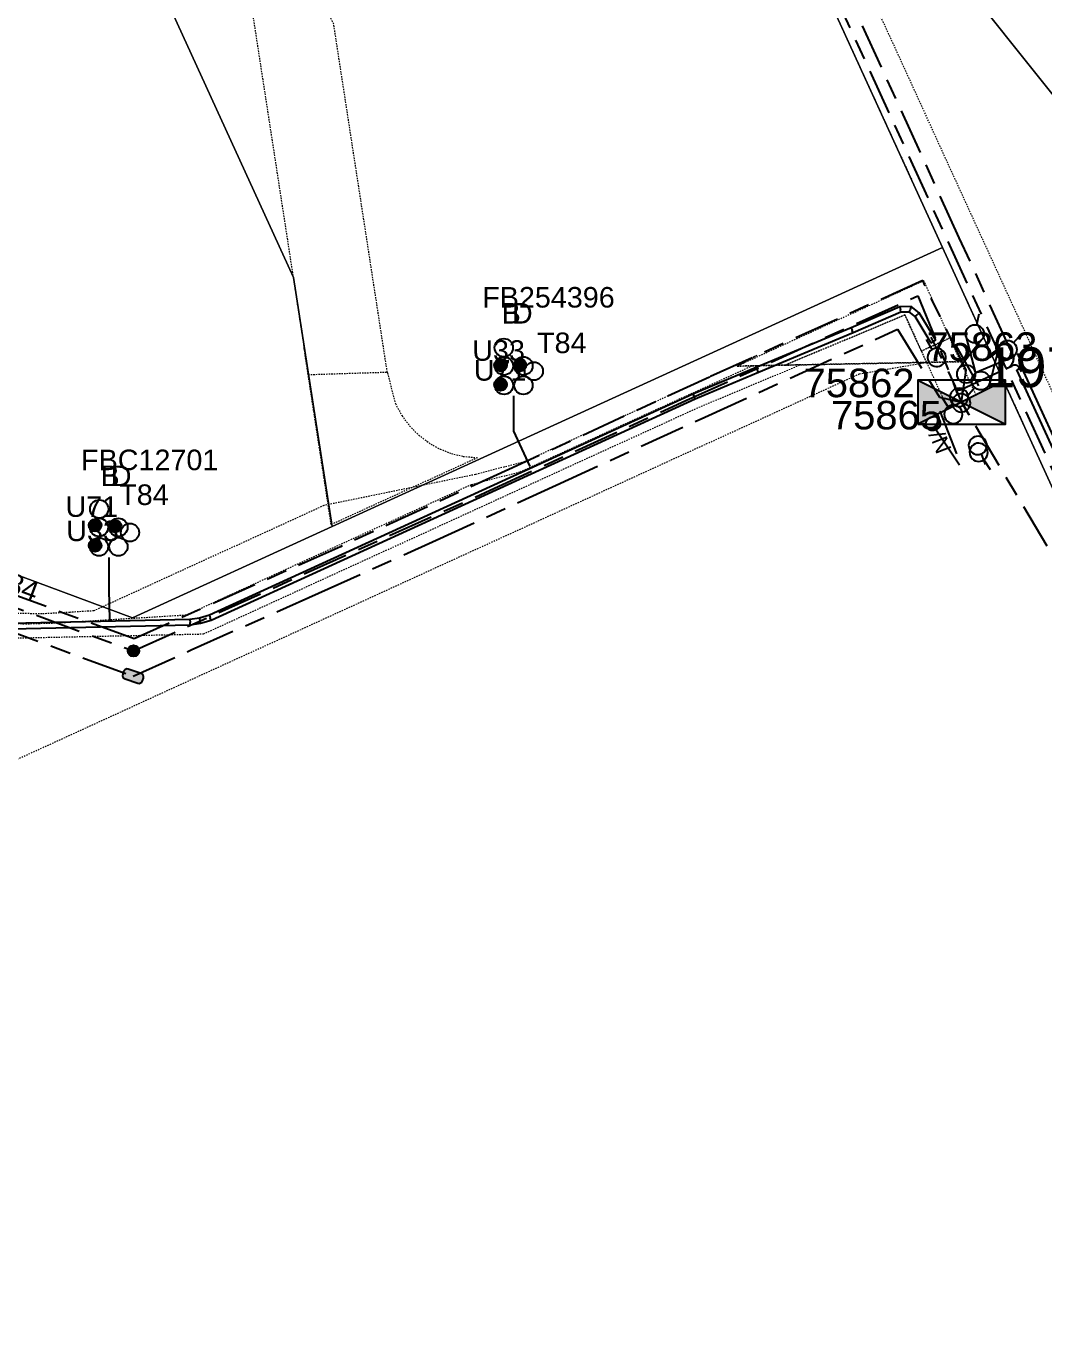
# Model space of a CAD drawing. Header units: metres. Extents: x 300268 to 302887, y 6172399 to 6173904.
# Drawn here: x 300987.4 to 301076.6, y 6173030.8 to 6173145 of the extents above; entities that cross this region are included whole.
import ezdxf
from ezdxf.enums import TextEntityAlignment as Align

# ---------------------------------------------------------------- set-up
doc = ezdxf.new("R2010")
doc.units = ezdxf.units.M
for name, pattern in [('Cable Exist UG', [8.2, 4, -1.2, 1.8, -1.2]), ('HIDDEN', [0.375, 0.25, -0.125]), ('HIDDEN2', [0.1875, 0.125, -0.0625])]:
    doc.linetypes.add(name, pattern=pattern)
doc.layers.get('0').update_dxf_attribs({"color": 6})
for name, color, linetype, lineweight in [('Cadastre Buildings_SP_EXT', 9, 'Continuous', 5), ('Cadastre Land Parcels_SP_EXT', 9, 'Continuous', 5), ('Cadastre Other Property_SP_EXT', 9, 'HIDDEN', 5)]:
    doc.layers.add(name, color=color, linetype=linetype, lineweight=lineweight)
for name, color, linetype in [('Duct_SP_EXT', 7, 'Continuous'), ('Equip_HV_EXT', 7, 'Continuous'), ('Equip_LV_EXT', 7, 'Continuous'), ('Mains_HV_EXT', 7, 'Continuous'), ('Mains_LV_EXT', 7, 'Continuous'), ('Mains_SL_EXT', 7, 'Continuous'), ('Sub_SP_EXT', 7, 'Continuous'), ('Trench_SP_EXT', 7, 'Continuous')]:
    doc.layers.add(name, color=color, linetype=linetype)
doc.styles.get("Standard").update_dxf_attribs({"font": 'arial.ttf'})
doc.styles.add('SWITCH_LABEL', font='arial.ttf', dxfattribs={"height": 2.5})

# ---------------------------------------------------------------- blocks, each defined once
blk = doc.blocks.new('SUB_PADMOUNT_EXT')
for points in [[(0, 0), (-3.84, 1.92), (-3.84, -1.92)], [(0, 0), (3.84, 1.92), (3.84, -1.92)]]:
    blk.add_hatch(color=256).paths.add_polyline_path(points)
for p, q in [((3.84, 1.92), (-3.84, -1.92)), ((-3.84, 1.92), (3.84, -1.92))]:
    blk.add_line(p, q)
blk.add_lwpolyline([(-3.84, -1.92), (3.84, -1.92), (3.84, 1.92), (-3.84, 1.92)], close=True)
for tag, height, flags, p in [('ASSET_NUM', 3.5, 8, (2, 2)), ('STREET_CODE', 0.2, 9, (1.5, 0)), ('CONSTRUCTED_VOLTAGE', 0.2, 9, (1.5, -0.2)), ('OPERATING_VOLTAGE', 0.2, 9, (1.5, -0.6)), ('ORIENTATION', 0.2, 9, (1.5, -0.8)), ('OWNED_BY', 0.2, 9, (1.5, -1)), ('OPERATED_BY', 0.2, 9, (1.5, -1.2)), ('NO_PHASES', 0.2, 9, (1.5, -0.4)), ('SECONDARY_VOLTAGE', 0.2, 9, (1.5, -1.6)), ('STATE', 0.2, 9, (1.5, -1.8)), ('SUBSTATION_TYPE', 0.2, 9, (1.5, -2.2)), ('MAINTAINED_BY', 0.2, 9, (1.5, -1.4)), ('PARENT', 0.2, 9, (1.5, -2)), ('STREETNAME', 0.2, 9, (1.5, -3)), ('SUBURB', 0.2, 9, (1.5, -3.2)), ('USAGE', 0.2, 9, (1.5, -2.4)), ('LEGEND', 0.2, 9, (1.5, -2.6)), ('LOCATION', 0.2, 9, (1.5, -2.8)), ('NOTES', 0.2, 9, (1.5, -3.4)), ('Z', 0.2, 1, (1.5, -3.6))]:
    blk.add_attdef(tag, text='', height=height, dxfattribs=dict(flags=flags)).set_placement(p, align=Align.MIDDLE_LEFT)
blk = doc.blocks.new('DUCT_EXT')
blk.add_circle((0, 0.8), 0.8)
at = {"flags": 1}
blk.add_attdef('Z', (0, 0), '', height=0.2, dxfattribs=at)
at = {"flags": 9}
for tag, p in [('DUCT_CODE', (0, 0)), ('XSECT_TYPE', (0, -0.2)), ('STATE', (0, -0.6)), ('FB_REFERENCE', (0, -0.4)), ('NOTES', (0, -0.8))]:
    blk.add_attdef(tag, text='', height=0.2, dxfattribs=at).set_placement(p, align=Align.MIDDLE_LEFT)
blk = doc.blocks.new('HV_STJ_EXT')
h = blk.add_hatch(color=256)
edge = h.paths.add_edge_path()
edge.add_ellipse((-0.59, 0.13), major_axis=(0.226, 0.226), ratio=1, start_angle=45, end_angle=135)
edge.add_line((-0.91, 0.13), (-0.91, -0.13))
edge.add_ellipse((-0.59, -0.13), major_axis=(0.226, 0.226), ratio=1, start_angle=135, end_angle=225)
edge.add_line((-0.59, -0.45), (0.59, -0.45))
edge.add_ellipse((0.59, -0.13), major_axis=(-0.226, 0.226), ratio=1, start_angle=135, end_angle=225)
edge.add_line((0.91, -0.13), (0.91, 0.13))
edge.add_ellipse((0.59, 0.13), major_axis=(-0.226, 0.226), ratio=1, start_angle=225, end_angle=315)
edge.add_line((0.59, 0.45), (-0.59, 0.45))
blk.add_lwpolyline([(-0.91, 0.13), (-0.91, -0.13, 0.414214), (-0.59, -0.45), (0.59, -0.45, 0.414214), (0.91, -0.13), (0.91, 0.13, 0.414214), (0.59, 0.45), (-0.59, 0.45, 0.414214)], format="xyb", close=True)
for tag, flags, p in [('ORIENTATION', 9, (1.5, 0)), ('Z', 1, (1.5, -0.8)), ('USAGE', 9, (1.5, -0.2)), ('LEGEND', 9, (1.5, -0.4)), ('NOTES', 9, (1.5, -0.6))]:
    blk.add_attdef(tag, text='', height=0.2, dxfattribs=dict(flags=flags)).set_placement(p, align=Align.MIDDLE_LEFT)
blk = doc.blocks.new('LV_UG_DFUSE_CLOSED_EXT')
for points in [[(1, 0), (0, 0)], [(5.04, 0.73), (2.16, -0.72)], [(5.05, -0.71), (2.16, 0.72)], [(6.2, 0.01), (7.2, 0.01)]]:
    blk.add_lwpolyline(points)
for centre in [(1.8, 0), (5.4, 0.01)]:
    blk.add_circle(centre, 0.8)
at = {"flags": 9}
for tag, p in [('ACTUAL_STATUS', (0, 0)), ('CONSTRUCTED_VOLTAGE', (0, -0.2)), ('OPERATING_VOLTAGE', (0, -0.6)), ('ORIENTATION', (0, -0.8)), ('STATE', (0, -1)), ('SWITCH_TYPE', (0, -1.2)), ('NO_PHASES', (0, -0.4)), ('USAGE', (0, -1.4)), ('NOTES', (0, -1.6))]:
    blk.add_attdef(tag, text='', height=0.2, dxfattribs=at).set_placement(p, align=Align.MIDDLE_LEFT)
at = {"flags": 1}
blk.add_attdef('Z', (0, 0), '', height=0.2, dxfattribs=at)
blk = doc.blocks.new('SWG_HOLEC_SU_NO_EXT')
blk.add_line((1.8, -2), (5.8, -2))
for points in [[(1, 0), (0, 0)], [(6.6, 0), (7.6, 0)]]:
    blk.add_lwpolyline(points)
for points in [[(1.8, -0.8, 1), (1.8, 0.8, 1)], [(5.8, -0.8, 1), (5.8, 0.8, 1)]]:
    blk.add_lwpolyline(points, format="xyb", close=True)
at = {"insert": (5.31, -3.64), "char_height": 1.4, "width": 3.8863, "attachment_point": 1, "rotation": 180}
blk.add_mtext('{\\fArial|b0|i0|c0|p34;N/O}', dxfattribs=at)
at = {"style": 'SWITCH_LABEL', "flags": 8}
blk.add_attdef('ASSET_NUM', text='', height=2.5, rotation=179.9544, dxfattribs=at).set_placement((-2.4, 0), align=Align.MIDDLE_LEFT)
at = {"flags": 1}
blk.add_attdef('Z', (0, 0), '', height=0.2, dxfattribs=at)
at = {"flags": 9}
for tag, p in [('ACTUAL_STATUS', (0, -0.4)), ('CONSTRUCTED_VOLTAGE', (0, -0.6)), ('OPERATING_VOLTAGE', (0, -1)), ('ORIENTATION', (0, -1.2)), ('NO_PHASES', (0, -0.8)), ('OWNED_BY', (0, -1.4)), ('STATE', (0, -1.8)), ('SWITCH_TYPE', (0, -2)), ('PARENT', (0, -1.6)), ('USAGE', (0, -2.2)), ('STREETNAME', (0, -2.6)), ('SUBURB', (0, -2.8)), ('LOCATION', (0, -2.4)), ('NOTES', (0, -3))]:
    blk.add_attdef(tag, text='', height=0.2, dxfattribs=at).set_placement(p, align=Align.MIDDLE_LEFT)
at = {"style": 'SWITCH_LABEL', "flags": 9}
blk.add_attdef('STREET_CODE', text='', height=0.2, dxfattribs=at).set_placement((0, -0.2), align=Align.MIDDLE_LEFT)
blk = doc.blocks.new('SWG_HOLEC_SU_EXT')
blk.add_line((1.8, -2), (5.8, -2))
for points in [[(1, 0), (0, 0)], [(6.6, 0), (7.6, 0)]]:
    blk.add_lwpolyline(points)
for points in [[(1.8, -0.8, 1), (1.8, 0.8, 1)], [(5.8, -0.8, 1), (5.8, 0.8, 1)]]:
    blk.add_lwpolyline(points, format="xyb", close=True)
at = {"style": 'SWITCH_LABEL', "flags": 8}
blk.add_attdef('ASSET_NUM', text='', height=2.5, rotation=179.9544, dxfattribs=at).set_placement((-2.4, 0), align=Align.MIDDLE_LEFT)
at = {"flags": 1}
blk.add_attdef('Z', (0, 0), '', height=0.2, dxfattribs=at)
at = {"flags": 9}
for tag, p in [('ACTUAL_STATUS', (0, -0.4)), ('CONSTRUCTED_VOLTAGE', (0, -0.6)), ('OPERATING_VOLTAGE', (0, -1)), ('ORIENTATION', (0, -1.2)), ('NO_PHASES', (0, -0.8)), ('OWNED_BY', (0, -1.4)), ('STATE', (0, -1.8)), ('SWITCH_TYPE', (0, -2)), ('PARENT', (0, -1.6)), ('USAGE', (0, -2.2)), ('STREETNAME', (0, -2.6)), ('SUBURB', (0, -2.8)), ('LOCATION', (0, -2.4)), ('NOTES', (0, -3))]:
    blk.add_attdef(tag, text='', height=0.2, dxfattribs=at).set_placement(p, align=Align.MIDDLE_LEFT)
at = {"style": 'SWITCH_LABEL', "flags": 9}
blk.add_attdef('STREET_CODE', text='', height=0.2, dxfattribs=at).set_placement((0, -0.2), align=Align.MIDDLE_LEFT)
blk = doc.blocks.new('CABLE_LARGE_EXT')
h = blk.add_hatch(color=256)
edge = h.paths.add_edge_path()
edge.add_arc((0, 0.55), 0.55, 0, 360)
blk.add_circle((0, 0.55), 0.55)
at = {"flags": 1}
blk.add_attdef('Z', (0, 0), '', height=0.2, dxfattribs=at)
at = {"flags": 9}
for tag, p in [('COND_CODE', (0, 0)), ('STATE', (0, -0.4)), ('XSECT_SIZE', (0, -0.6)), ('FB_REFERENCE', (0, -0.2)), ('NOTES', (0, -0.8))]:
    blk.add_attdef(tag, text='', height=0.2, dxfattribs=at).set_placement(p, align=Align.MIDDLE_LEFT)
blk = doc.blocks.new('CONNECTOR_NODE_EXT')
h = blk.add_hatch(color=256)
edge = h.paths.add_edge_path()
edge.add_arc((0, 0), 0.5, 0, 360)
blk.add_circle((0, 0), 0.5)
at = {"flags": 1}
blk.add_attdef('Z', (0, 0), '', height=0.2, dxfattribs=at)
at = {"flags": 9}
for tag, p in [('CONNECTOR_TYPE', (0, 0)), ('CONSTRUCTED_VOLTAGE', (0, -0.2)), ('OPERATING_VOLTAGE', (0, -0.6)), ('ORIENTATION', (0, -0.8)), ('SUBTYPE', (0, -1)), ('NO_PHASES', (0, -0.4)), ('USAGE', (0, -1.2)), ('NOTES', (0, -1.4))]:
    blk.add_attdef(tag, text='', height=0.2, dxfattribs=at).set_placement(p, align=Align.MIDDLE_LEFT)

msp = doc.modelspace()

# ---------------------------------------------------------------- linework, layer by layer
at = {"layer": 'Cadastre Buildings_SP_EXT', "linetype": 'Continuous'}
msp.add_lwpolyline([(301067.68, 6173125.56), (301034.18, 6173198.83), (301031.67, 6173197.69), (301031.45, 6173197.58), (301028.84, 6173196.31), (301025.27, 6173194.37), (301021.81, 6173192.26), (301014.83, 6173187.74), (301010.21, 6173184.9), (301005.44, 6173182.32), (301001.65, 6173180.5), (300987.52, 6173174.02), (301010.87, 6173122.94), (301014.23, 6173101.12), (301067.68, 6173125.56)], close=True, dxfattribs=at)
at = {"layer": 'Cadastre Land Parcels_SP_EXT', "linetype": 'Continuous'}
for points in [[(301194.75, 6173272.32), (301192.63, 6173271.37), (301190.51, 6173270.4), (301041, 6173201.94), (301059.71, 6173161.02), (301091.88, 6173120.74), (301100.2, 6173102.54), (301109.82, 6173057.45), (301148.31, 6172967.37), (301166.66, 6172981.48), (301185.71, 6172996.12), (301196.62, 6173004.5)], [(300957.41, 6173145.19), (300957.54, 6173144.68), (300957.69, 6173144.17), (300957.86, 6173143.67), (300959.35, 6173140.12), (300960.5, 6173136.96), (300961.46, 6173133.74), (300962.22, 6173130.69), (300962.82, 6173127.61), (300965.23, 6173122.32), (300974.85, 6173101.28), (300996.76, 6173093.14), (301014.23, 6173101.12), (301014.23, 6173101.12), (301010.87, 6173122.94), (300987.52, 6173174.02)], [(301132.62, 6172983.54), (301067.68, 6173125.56), (301067.68, 6173125.56), (301014.23, 6173101.12), (300996.76, 6173093.14), (300974.85, 6173101.28)]]:
    msp.add_lwpolyline(points, dxfattribs=at)
msp.add_lwpolyline([(301148.31, 6172967.37), (301109.82, 6173057.45), (301100.2, 6173102.54), (301091.88, 6173120.74), (301059.71, 6173161.02), (301041, 6173201.94), (301034.18, 6173198.83), (301067.68, 6173125.56), (301132.62, 6172983.54), (301142.17, 6172962.65), (301148.31, 6172967.37)], close=True, dxfattribs=at)
at = {"layer": 'Cadastre Other Property_SP_EXT', "linetype": 'HIDDEN2'}
for points in [[(301034.11, 6173198.96), (301142.14, 6172962.78), (301144.98, 6172964.97), (301037.29, 6173200.41), (301034.11, 6173198.96)], [(300990.63, 6173167.14), (300994.2, 6173168.78), (300997.54, 6173167.54), (301007.22, 6173146.38), (301012.14, 6173114.43), (301019.07, 6173114.65), (301014.38, 6173145.12), (300999.99, 6173176.55), (300994.54, 6173174.06), (300988.91, 6173170.92), (300990.63, 6173167.14)], [(301053.89, 6173115.26), (301064.39, 6173119.65), (301065.83, 6173116.49), (301068.33, 6173117.64), (301066.04, 6173122.65), (301049.71, 6173115.17), (301053.89, 6173115.26)], [(301053.89, 6173115.26), (301066.29, 6173115.5), (301064.39, 6173119.65), (301053.89, 6173115.26)], [(301014.16, 6173101.29), (301011.78, 6173116.78), (301012.14, 6173114.43), (301019.07, 6173114.65), (301019.08, 6173114.57), (301019.78, 6173111.89), (301020.35, 6173110.84), (301021.02, 6173109.94), (301021.82, 6173109.13), (301022.88, 6173108.35), (301023.69, 6173107.91), (301024.68, 6173107.52), (301025.72, 6173107.27), (301026.96, 6173107.15), (301014.16, 6173101.29)], [(301065.83, 6173116.49), (301066.29, 6173115.5), (301069.28, 6173115.56), (301068.33, 6173117.64), (301065.83, 6173116.49)], [(301066.29, 6173115.5), (301068.12, 6173111.5), (301070.62, 6173112.64), (301069.28, 6173115.56), (301066.29, 6173115.5)], [(300911.83, 6173064.64), (300974.99, 6173091.11), (301002.97, 6173091.72), (301046.34, 6173111.57), (301055.22, 6173115.28), (301051.04, 6173115.2), (301030.69, 6173105.89), (301026.41, 6173104.78), (301001.46, 6173093.36), (300990.21, 6173092.66), (300987.26, 6173092.57), (300984.76, 6173092.73), (300982.61, 6173093.05), (300980.31, 6173093.59), (300978.07, 6173094.31), (300969.25, 6173113.58), (300967.07, 6173113.54), (300976.12, 6173093.77), (300911.03, 6173066.47), (300911.83, 6173064.64)]]:
    msp.add_lwpolyline(points, close=True, dxfattribs=at)
msp.add_lwpolyline([(300981.74, 6173078.49), (301060.39, 6173114.49), (301066.29, 6173115.5), (301049.71, 6173115.17), (301051.42, 6173116.11), (301031.07, 6173106.79), (301026.79, 6173105.68), (301013.51, 6173102.96), (300993.38, 6173093.74), (300991.27, 6173093.61), (300988.84, 6173093.47), (300986.54, 6173093.52)], dxfattribs=at)
at = {"layer": 'Duct_SP_EXT'}
for p, q in [((301063.94, 6173120.37), (301059.67, 6173118.52)), ((301064.94, 6173120.38), (301063.94, 6173120.37)), ((301063.94, 6173120.37), (301063.99, 6173120.13)), ((301064.04, 6173119.89), (301063.99, 6173120.13)), ((301064.78, 6173119.9), (301064.86, 6173120.14)), ((301064.94, 6173120.38), (301064.86, 6173120.14)), ((301065.64, 6173119.84), (301064.94, 6173120.38)), ((301064.04, 6173119.89), (301059.86, 6173118.08)), ((301064.78, 6173119.9), (301064.04, 6173119.89)), ((301065.28, 6173119.51), (301064.78, 6173119.9)), ((301065.28, 6173119.51), (301065.46, 6173119.67)), ((301066.69, 6173117.19), (301065.28, 6173119.51)), ((301065.64, 6173119.84), (301065.46, 6173119.67)), ((301067.1, 6173117.44), (301065.64, 6173119.84)), ((301059.67, 6173118.52), (301051.38, 6173115.05)), ((301059.86, 6173118.08), (301051.56, 6173114.61)), ((301059.67, 6173118.52), (301059.77, 6173118.3)), ((301059.86, 6173118.08), (301059.77, 6173118.3)), ((301066.69, 6173117.19), (301066.89, 6173117.32)), ((301067.1, 6173117.44), (301066.89, 6173117.32)), ((301051.38, 6173115.05), (301045.83, 6173112.73)), ((301051.56, 6173114.61), (301046.02, 6173112.29)), ((301051.38, 6173115.05), (301051.47, 6173114.83)), ((301051.56, 6173114.61), (301051.47, 6173114.83)), ((301074.19, 6173114.86), (301074.41, 6173114.96)), ((301130.95, 6172990.73), (301074.19, 6173114.86)), ((301074.63, 6173115.06), (301074.41, 6173114.96)), ((301131.39, 6172990.93), (301074.63, 6173115.06)), ((301045.83, 6173112.73), (301003.49, 6173093.35)), ((301046.02, 6173112.29), (301003.66, 6173092.9)), ((301045.83, 6173112.73), (301045.93, 6173112.51)), ((301046.02, 6173112.29), (301045.93, 6173112.51)), ((301001.78, 6173092.97), (300977.86, 6173092.45)), ((301002.62, 6173093.09), (301001.78, 6173092.97)), ((301001.78, 6173092.97), (301001.8, 6173092.73)), ((301001.82, 6173092.49), (301001.8, 6173092.73)), ((301002.73, 6173092.62), (301001.82, 6173092.49)), ((301003.49, 6173093.35), (301002.62, 6173093.09)), ((301002.62, 6173093.09), (301002.67, 6173092.85)), ((301002.73, 6173092.62), (301002.67, 6173092.85)), ((301003.66, 6173092.9), (301002.73, 6173092.62)), ((301003.49, 6173093.35), (301003.57, 6173093.13)), ((301003.66, 6173092.9), (301003.57, 6173093.13)), ((301001.82, 6173092.49), (300977.87, 6173091.97))]:
    msp.add_line(p, q, dxfattribs=at)
for points in [[(301030.13, 6173112.58), (301030.13, 6173109.49), (301031.55, 6173106.37)], [(300994.68, 6173098.4), (300994.68, 6173095.63), (300994.75, 6173092.93)]]:
    msp.add_lwpolyline(points, dxfattribs=at)
at = {"layer": 'Mains_HV_EXT', "linetype": 'Cable Exist UG'}
for points in [[(300889.22, 6173300.7), (300887.78, 6173298.76), (300886.37, 6173286.32), (300886.53, 6173263.01), (300887.32, 6173259.55), (300888.84, 6173252.79), (300889.97, 6173248.69), (300892.48, 6173241.22), (300893.75, 6173238.03), (300896.54, 6173231.74), (300911.02, 6173200.49), (300935.87, 6173147.48), (300958.64, 6173131.94), (300960.44, 6173125.71), (300972.95, 6173099), (300996.85, 6173090.23)], [(300996.85, 6173090.23), (301028.07, 6173104.3), (301045.2, 6173112.15), (301065.53, 6173121.33), (301069.32, 6173112.04)], [(300996.81, 6173088.02), (301001.9, 6173090.32), (301013.04, 6173095.28), (301023.03, 6173099.79), (301033.85, 6173104.75), (301046.88, 6173110.7), (301063.75, 6173118.41), (301067.42, 6173112.45), (301069.35, 6173112.02)], [(301106.13, 6173050.05), (301069.35, 6173112.02)], [(300851.43, 6173046.79), (300854.76, 6173039.87), (300926.35, 6173071.11), (300950.34, 6173086.44), (300974.15, 6173096.36), (300977.03, 6173095.28), (300996.81, 6173088.02)]]:
    msp.add_lwpolyline(points, dxfattribs=at)
at = {"layer": 'Mains_LV_EXT', "linetype": 'Cable Exist UG'}
msp.add_lwpolyline([(301069.35, 6173112.02), (301069.76, 6173114.83), (301065.95, 6173122.67), (301047.27, 6173114.21), (301030.03, 6173106.26), (301014.96, 6173099.35), (300996.9, 6173091.3), (300973.31, 6173099.9), (300963.28, 6173122.02), (300961.14, 6173126.91), (300957.04, 6173127.34), (300956.38, 6173129.5), (300959.79, 6173132.14), (300958.89, 6173135.12)], dxfattribs=at)
at = {"layer": 'Mains_SL_EXT', "linetype": 'Cable Exist UG'}
msp.add_lwpolyline([(301049.5, 6173208.2), (301048.34, 6173207.12), (301048.34, 6173207.12), (301040.3, 6173203.44), (301039.35, 6173203.02), (301039.35, 6173203.02), (301037.57, 6173202.18), (301033.99, 6173200.63), (301142.73, 6172963.28), (301152.18, 6172952.36), (301152.18, 6172952.36), (301134.98, 6172939), (301136.24, 6172935.64)], dxfattribs=at)
at = {"layer": 'Trench_SP_EXT', "linetype": 'Cable Exist UG'}
for points in [[(301073.23, 6173114.94, 0.369712), (301073.91, 6173116.08), (301073.91, 6173116.08), (301073.5, 6173116.91), (301069.15, 6173126.42), (301035.87, 6173199.29), (301035.66, 6173199.79), (301035.66, 6173199.79, -0.384857), (301036.75, 6173202.04)], [(301068.17, 6173114.69), (301068.78, 6173113.39), (301068.78, 6173113.39, 0.535598), (301069.31, 6173113.13), (301069.31, 6173113.13), (301073.32, 6173114.98)], [(301073.32, 6173114.98), (301073.76, 6173115.18), (301073.76, 6173115.18, -0.512328), (301074.41, 6173114.98), (301074.41, 6173114.98), (301074.57, 6173114.66)]]:
    msp.add_lwpolyline(points, format="xyb", dxfattribs=at)
msp.add_lwpolyline([(301066.65, 6173117.71), (301067.6, 6173115.83)], dxfattribs=at)

# ---------------------------------------------------------------- block references
at = {"layer": 'Duct_SP_EXT'}
for name, p in [('DUCT_EXT', (301029.27, 6173115.99)), ('CABLE_LARGE_EXT', (301028.99, 6173114.71)), ('DUCT_EXT', (301029.29, 6173114.39)), ('CABLE_LARGE_EXT', (301030.69, 6173114.71)), ('DUCT_EXT', (301030.99, 6173114.39)), ('DUCT_EXT', (301031.9, 6173113.93)), ('DUCT_EXT', (301029.29, 6173112.69)), ('DUCT_EXT', (301030.99, 6173112.69)), ('CABLE_LARGE_EXT', (301028.99, 6173113.01)), ('DUCT_EXT', (300993.85, 6173101.86)), ('CABLE_LARGE_EXT', (300993.49, 6173100.68)), ('DUCT_EXT', (300993.83, 6173100.25)), ('CABLE_LARGE_EXT', (300995.24, 6173100.61)), ('DUCT_EXT', (300995.53, 6173100.25)), ('DUCT_EXT', (300996.54, 6173099.8)), ('CABLE_LARGE_EXT', (300993.49, 6173098.92)), ('DUCT_EXT', (300993.83, 6173098.55)), ('DUCT_EXT', (300995.53, 6173098.55))]:
    msp.add_blockref(name, p, dxfattribs=at)
at = {"layer": 'Equip_HV_EXT'}
ref = msp.add_blockref('SWG_HOLEC_SU_EXT', (301070.02, 6173110.88), dxfattribs=dict(at, rotation=119.4632230551717))
ref.add_attrib('ASSET_NUM', '75865', dxfattribs={"layer": '0', "height": 2.5, "style": 'SWITCH_LABEL'}).set_placement((301067.63, 6173112.13), align=Align.TOP_RIGHT)
ref = msp.add_blockref('SWG_HOLEC_SU_NO_EXT', (301068.67, 6173113.63), dxfattribs=dict(at, rotation=291.2370342656911))
ref.add_attrib('ASSET_NUM', '75863', dxfattribs={"layer": '0', "height": 2.5, "style": 'SWITCH_LABEL'}).set_placement((301066.28, 6173114.88), align=Align.BOTTOM_LEFT)
ref = msp.add_blockref('SWG_HOLEC_SU_EXT', (301067.63, 6173112.45), dxfattribs=dict(at, rotation=303.6890970656316))
ref.add_attrib('ASSET_NUM', '75862', dxfattribs={"layer": '0', "height": 2.5, "style": 'SWITCH_LABEL'}).set_placement((301065.23, 6173113.7), align=Align.MIDDLE_RIGHT)
msp.add_blockref('CONNECTOR_NODE_EXT', (300996.85, 6173090.23), dxfattribs=at)
at = {"layer": 'Equip_HV_EXT', "rotation": 161.5650511928971}
msp.add_blockref('HV_STJ_EXT', (300996.81, 6173088.02), dxfattribs=at)
at = {"layer": 'Equip_LV_EXT'}
for p, rotation in [((301069.37, 6173112.72), 77.71378685310356), ((301069.86, 6173112.53), 49.11885984542481)]:
    msp.add_blockref('LV_UG_DFUSE_CLOSED_EXT', p, dxfattribs=dict(at, rotation=rotation))
at = {"layer": 'Sub_SP_EXT'}
ref = msp.add_blockref('SUB_PADMOUNT_EXT', (301069.35, 6173112.02), dxfattribs=at)
ref.add_attrib('ASSET_NUM', '19700', dxfattribs={"layer": '0', "height": 3.5}).set_placement((301071.35, 6173112.27), align=Align.BOTTOM_LEFT)

# ---------------------------------------------------------------- texts
at = {"layer": 'Duct_SP_EXT'}
for s, p in [('FB254396', (301027.38, 6173120.3)), ('B', (301029.08, 6173118.9)), ('D', (301029.98, 6173118.9)), ('T84', (301032.18, 6173116.31)), ('U33', (301026.51, 6173115.64)), ('U71', (301026.65, 6173113.9)), ('FBC12701', (300992.26, 6173106.06)), ('B', (300993.96, 6173104.66)), ('D', (300994.86, 6173104.66)), ('T84', (300995.6, 6173103.01)), ('U71', (300990.9, 6173101.97)), ('U33', (300990.96, 6173099.85))]:
    msp.add_text(s, height=1.8, dxfattribs=at).set_placement(p)
at = {"layer": 'Mains_LV_EXT'}
msp.add_text('T84', height=1.8, rotation=339.3243, dxfattribs=at).set_placement((300984.09, 6173096.01))

doc.saveas('drawing.dxf')
